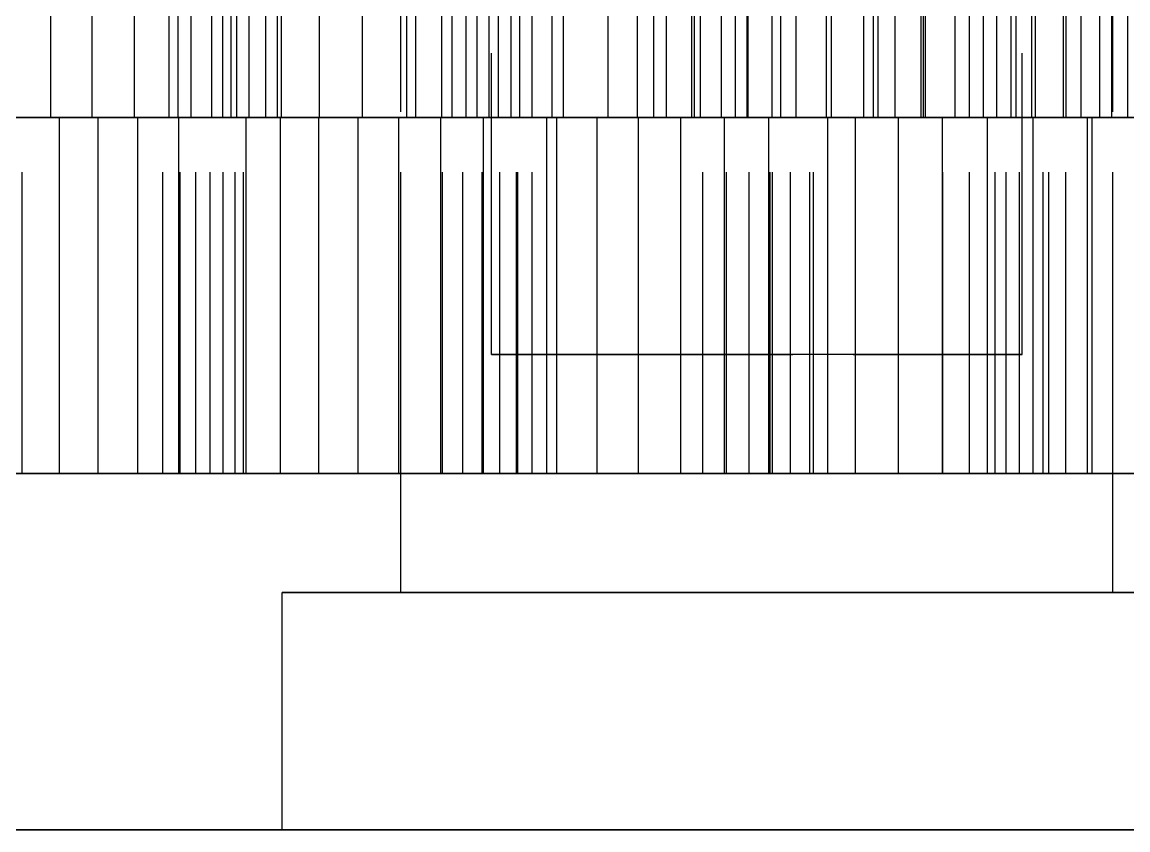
# Model space of a CAD drawing. Header units: millimetres. Extents: x -13 to 234, y -140 to 87.
# Drawn here: x 36.154 to 40.814, y 66.01 to 69.411 of the extents above; entities that cross this region are included whole.
import ezdxf

# ---------------------------------------------------------------- set-up
doc = ezdxf.new("R2010")
doc.units = ezdxf.units.MM
doc.linetypes.add('DASHED', pattern=[1.524, 1.27, -0.254])
doc.layers.add('HIDDEN', color=8, linetype='DASHED')
doc.layers.add('VISIBLE', color=7, linetype='CONTINUOUS')

msp = doc.modelspace()

# ---------------------------------------------------------------- linework, layer by layer
at = {"layer": 'HIDDEN'}
for points in [[(36.27562, 69.01), (36.27562, 73.01)], [(36.27562, 69.01), (36.27562, 73.01)], [(36.44915, 69.01), (36.44915, 73.01)], [(36.44915, 69.01), (36.44915, 73.01)], [(36.6278, 69.01), (36.6278, 73.01)], [(36.6278, 69.01), (36.6278, 73.01)], [(36.7733, 69.01), (36.7733, 73.01)], [(36.7733, 69.01), (36.7733, 73.01)], [(36.81124, 69.01), (36.81124, 73.01)], [(36.81124, 69.01), (36.81124, 73.01)], [(36.86629, 69.01), (36.86629, 73.01)], [(36.86629, 69.01), (36.86629, 73.01)], [(36.95321, 69.01), (36.95321, 73.01)], [(36.95321, 69.01), (36.95321, 73.01)], [(36.9992, 69.01), (36.9992, 73.01)], [(36.9992, 69.01), (36.9992, 73.01)], [(37.03452, 69.01), (37.03452, 73.01)], [(37.03452, 69.01), (37.03452, 73.01)], [(37.05947, 69.01), (37.05947, 73.01)], [(37.05947, 69.01), (37.05947, 73.01)], [(37.11054, 69.01), (37.11054, 73.01)], [(37.11054, 69.01), (37.11054, 73.01)], [(37.18147, 69.01), (37.18147, 73.01)], [(37.18147, 69.01), (37.18147, 73.01)], [(37.23058, 69.01), (37.23058, 73.01)], [(37.23058, 69.01), (37.23058, 73.01)], [(37.24749, 69.01), (37.24749, 73.01)], [(37.24749, 69.01), (37.24749, 73.01)], [(37.40732, 69.01), (37.40732, 73.01)], [(37.40732, 69.01), (37.40732, 73.01)], [(37.58912, 69.01), (37.58912, 73.01)], [(37.58912, 69.01), (37.58912, 73.01)], [(37.77558, 69.01), (37.77558, 73.01)], [(37.77558, 69.01), (37.77558, 73.01)], [(37.81378, 69.01), (37.81378, 73.01)], [(37.81378, 69.01), (37.81378, 73.01)], [(37.92217, 69.01), (37.92217, 73.01)], [(37.92217, 69.01), (37.92217, 73.01)], [(37.96638, 69.01), (37.96638, 73.01)], [(37.96638, 69.01), (37.96638, 73.01)], [(38.02503, 69.01), (38.02503, 73.01)], [(38.02503, 69.01), (38.02503, 73.01)], [(38.07233, 69.01), (38.07233, 73.01)], [(38.07233, 69.01), (38.07233, 73.01)], [(38.12276, 69.01), (38.12276, 73.01)], [(38.12276, 69.01), (38.12276, 73.01)], [(38.16126, 69.01), (38.16126, 73.01)], [(38.16126, 69.01), (38.16126, 73.01)], [(38.21565, 69.01), (38.21565, 73.01)], [(38.21565, 69.01), (38.21565, 73.01)], [(38.25129, 69.01), (38.25129, 73.01)], [(38.25129, 69.01), (38.25129, 73.01)], [(38.30389, 69.01), (38.30389, 73.01)], [(38.30389, 69.01), (38.30389, 73.01)], [(38.38762, 69.01), (38.38762, 73.01)], [(38.38762, 69.01), (38.38762, 73.01)], [(38.43529, 69.01), (38.43529, 73.01)], [(38.43529, 69.01), (38.43529, 73.01)], [(38.62382, 69.01), (38.62382, 73.01)], [(38.62382, 69.01), (38.62382, 73.01)], [(38.74708, 69.01), (38.74708, 73.01)], [(38.74708, 69.01), (38.74708, 73.01)], [(38.8165, 69.01), (38.8165, 73.01)], [(38.8165, 69.01), (38.8165, 73.01)], [(38.86993, 69.01), (38.86993, 73.01)], [(38.86993, 69.01), (38.86993, 73.01)], [(38.97579, 69.01), (38.97579, 73.01)], [(38.97579, 69.01), (38.97579, 73.01)], [(38.98785, 69.01), (38.98785, 73.01)], [(38.98785, 69.01), (38.98785, 73.01)], [(39.01303, 69.01), (39.01303, 73.01)], [(39.01303, 69.01), (39.01303, 73.01)], [(39.10118, 69.01), (39.10118, 73.01)], [(39.10118, 69.01), (39.10118, 73.01)], [(39.16108, 69.01), (39.16108, 73.01)], [(39.16108, 69.01), (39.16108, 73.01)], [(39.21016, 69.01), (39.21016, 73.01)], [(39.21016, 69.01), (39.21016, 73.01)], [(39.21318, 69.01), (39.21318, 73.01)], [(39.21318, 69.01), (39.21318, 73.01)], [(39.31495, 69.01), (39.31495, 73.01)], [(39.31495, 69.01), (39.31495, 73.01)], [(39.35078, 69.01), (39.35078, 73.01)], [(39.35078, 69.01), (39.35078, 73.01)], [(39.41565, 69.01), (39.41565, 73.01)], [(39.41565, 69.01), (39.41565, 73.01)], [(39.54443, 69.01), (39.54443, 73.01)], [(39.54443, 69.01), (39.54443, 73.01)], [(39.56522, 69.01), (39.56522, 73.01)], [(39.56522, 69.01), (39.56522, 73.01)], [(39.70149, 69.01), (39.70149, 73.01)], [(39.70149, 69.01), (39.70149, 73.01)], [(39.74168, 69.01), (39.74168, 73.01)], [(39.74168, 69.01), (39.74168, 73.01)], [(39.76215, 69.01), (39.76215, 73.01)], [(39.76215, 69.01), (39.76215, 73.01)], [(39.83346, 69.01), (39.83346, 73.01)], [(39.83346, 69.01), (39.83346, 73.01)], [(39.94226, 69.01), (39.94226, 73.01)], [(39.94226, 69.01), (39.94226, 73.01)], [(39.95218, 69.01), (39.95218, 73.01)], [(39.95218, 69.01), (39.95218, 73.01)], [(39.96142, 69.01), (39.96142, 73.01)], [(39.96142, 69.01), (39.96142, 73.01)], [(40.08555, 69.01), (40.08555, 73.01)], [(40.08555, 69.01), (40.08555, 73.01)], [(40.14596, 69.01), (40.14596, 73.01)], [(40.14596, 69.01), (40.14596, 73.01)], [(40.14596, 69.01), (40.14596, 73.01)], [(40.14596, 69.01), (40.14596, 73.01)], [(40.206, 69.01), (40.206, 73.01)], [(40.206, 69.01), (40.206, 73.01)], [(40.26123, 69.01), (40.26123, 73.01)], [(40.26123, 69.01), (40.26123, 73.01)], [(40.32283, 69.01), (40.32283, 73.01)], [(40.32283, 69.01), (40.32283, 73.01)], [(40.34307, 69.01), (40.34307, 73.01)], [(40.34307, 69.01), (40.34307, 73.01)], [(40.40976, 69.01), (40.40976, 73.01)], [(40.40976, 69.01), (40.40976, 73.01)], [(40.4247, 69.01), (40.4247, 73.01)], [(40.4247, 69.01), (40.4247, 73.01)], [(40.54322, 69.01), (40.54322, 73.01)], [(40.54322, 69.01), (40.54322, 73.01)], [(40.55465, 69.01), (40.55465, 73.01)], [(40.55465, 69.01), (40.55465, 73.01)], [(40.61785, 69.01), (40.61785, 73.01)], [(40.61785, 69.01), (40.61785, 73.01)], [(40.69615, 69.01), (40.69615, 73.01)], [(40.69615, 69.01), (40.69615, 73.01)], [(40.74615, 69.01), (40.74615, 73.01)], [(40.74615, 69.01), (40.74615, 73.01)], [(40.81405, 69.01), (40.81405, 73.01)], [(40.81405, 69.01), (40.81405, 73.01)], [(37.75, 67.51), (37.75, 72.51)], [(38.13197, 68.011), (38.13197, 72.51)], [(40.36803, 68.011), (40.36803, 72.51)], [(40.75, 67.51), (40.75, 72.51)], [(30.41071, 69.01), (31.01786, 69.01), (31.625, 69.01), (32.23214, 69.01), (32.83929, 69.01), (33.44643, 69.01), (34.05357, 69.01), (34.66071, 69.01), (35.26786, 69.01), (35.875, 69.01), (36.48214, 69.01), (37.08929, 69.01), (37.69643, 69.01), (38.30357, 69.01), (38.91071, 69.01), (39.51786, 69.01), (40.125, 69.01), (40.73214, 69.01), (41.33929, 69.01), (41.94643, 69.01), (42.55357, 69.01), (43.16071, 69.01), (43.76786, 69.01), (44.375, 69.01)], [(42.875, 69.01), (42.31548, 69.01), (41.75595, 69.01), (41.19643, 69.01), (40.6369, 69.01), (40.07738, 69.01), (39.51786, 69.01), (38.95833, 69.01), (38.39881, 69.01), (37.83929, 69.01), (37.27976, 69.01), (36.72024, 69.01), (36.16071, 69.01), (35.60119, 69.01), (35.04167, 69.01), (34.48214, 69.01), (33.92262, 69.01), (33.3631, 69.01), (32.80357, 69.01), (32.24405, 69.01), (31.68452, 69.01), (31.125, 69.01), (30.56548, 69.01)], [(30.56548, 69.01), (31.125, 69.01), (31.68452, 69.01), (32.24405, 69.01), (32.80357, 69.01), (33.3631, 69.01), (33.92262, 69.01), (34.48214, 69.01), (35.04167, 69.01), (35.60119, 69.01), (36.16071, 69.01), (36.72024, 69.01), (37.27976, 69.01), (37.83929, 69.01), (38.39881, 69.01), (38.95833, 69.01), (39.51786, 69.01), (40.07738, 69.01), (40.6369, 69.01), (41.19643, 69.01), (41.75595, 69.01), (42.31548, 69.01), (42.875, 69.01)], [(36.27562, 69.01), (36.10766, 69.01)], [(36.10766, 69.01), (36.27562, 69.01)], [(40.85912, 69.01), (40.72389, 69.01), (40.58867, 69.01), (40.45344, 69.01), (40.31822, 69.01), (40.18299, 69.01), (40.04776, 69.01), (39.91254, 69.01), (39.77731, 69.01), (39.64209, 69.01), (39.50686, 69.01), (39.37163, 69.01), (39.23641, 69.01), (39.10118, 69.01), (38.96595, 69.01), (38.83073, 69.01), (38.6955, 69.01), (38.56028, 69.01), (38.42505, 69.01), (38.28982, 69.01), (38.1546, 69.01), (38.01937, 69.01), (37.88415, 69.01), (37.74892, 69.01), (37.61369, 69.01), (37.47847, 69.01), (37.34324, 69.01), (37.20801, 69.01), (37.07279, 69.01), (36.93756, 69.01), (36.80234, 69.01), (36.66711, 69.01), (36.53188, 69.01), (36.39666, 69.01), (36.26143, 69.01), (36.12621, 69.01)], [(36.15398, 69.01), (36.31162, 69.01)], [(36.15398, 67.51), (36.15398, 69.01)], [(36.44915, 69.01), (36.27562, 69.01)], [(36.27562, 69.01), (36.44915, 69.01)], [(36.31162, 69.01), (36.47437, 69.01)], [(36.31162, 67.51), (36.31162, 69.01)], [(36.6278, 69.01), (36.44915, 69.01)], [(36.44915, 69.01), (36.6278, 69.01)], [(36.47437, 69.01), (36.64191, 69.01)], [(36.47437, 67.51), (36.47437, 69.01)], [(36.81124, 69.01), (36.6278, 69.01)], [(36.6278, 69.01), (36.81124, 69.01)], [(36.64191, 69.01), (36.81397, 69.01)], [(36.64191, 67.51), (36.64191, 69.01)], [(36.74724, 69.01), (37.08667, 69.01)], [(36.81945, 69.01), (36.74724, 69.01)], [(37.08667, 69.01), (36.74724, 69.01)], [(36.74724, 69.01), (36.81945, 69.01)], [(36.74724, 67.51), (36.74724, 69.01)], [(36.74724, 67.51), (36.74724, 69.01)], [(37.05947, 69.01), (36.7733, 69.01)], [(36.7733, 69.01), (36.86629, 69.01)], [(36.86629, 69.01), (36.7733, 69.01)], [(36.7733, 69.01), (37.05947, 69.01)], [(36.9992, 69.01), (36.81124, 69.01)], [(36.81124, 69.01), (36.9992, 69.01)], [(36.81397, 69.01), (37.09789, 69.01)], [(36.81397, 67.51), (36.81397, 69.01)], [(36.88565, 69.01), (36.81945, 69.01)], [(36.81945, 69.01), (36.88565, 69.01)], [(36.81945, 67.51), (36.81945, 69.01)], [(36.81945, 67.51), (36.81945, 69.01)], [(36.86629, 69.01), (36.95321, 69.01)], [(36.95321, 69.01), (36.86629, 69.01)], [(36.94631, 69.01), (36.88565, 69.01)], [(36.88565, 69.01), (36.94631, 69.01)], [(36.88565, 67.51), (36.88565, 69.01)], [(36.88565, 67.51), (36.88565, 69.01)], [(37.00175, 69.01), (36.94631, 69.01)], [(36.94631, 69.01), (37.00175, 69.01)], [(36.94631, 67.51), (36.94631, 69.01)], [(36.94631, 67.51), (36.94631, 69.01)], [(36.95321, 69.01), (37.03452, 69.01)], [(37.03452, 69.01), (36.95321, 69.01)], [(37.24749, 69.01), (36.9992, 69.01)], [(36.9992, 69.01), (37.24749, 69.01)], [(37.05221, 69.01), (37.00175, 69.01)], [(37.00175, 69.01), (37.05221, 69.01)], [(37.00175, 67.51), (37.00175, 69.01)], [(37.00175, 67.51), (37.00175, 69.01)], [(37.03452, 69.01), (37.11054, 69.01)], [(37.11054, 69.01), (37.03452, 69.01)], [(37.09789, 69.01), (37.05221, 69.01)], [(37.05221, 69.01), (37.09789, 69.01)], [(37.05221, 67.51), (37.05221, 69.01)], [(37.05221, 67.51), (37.05221, 69.01)], [(37.23058, 69.01), (37.05947, 69.01)], [(37.05947, 69.01), (37.23058, 69.01)], [(37.08667, 69.01), (37.24245, 69.01)], [(37.09789, 69.01), (37.08667, 69.01)], [(37.08667, 67.51), (37.08667, 69.01)], [(37.08667, 67.51), (37.08667, 69.01)], [(37.09789, 67.51), (37.09789, 69.01)], [(37.11054, 69.01), (37.18147, 69.01)], [(37.18147, 69.01), (37.11054, 69.01)], [(37.18147, 69.01), (37.24749, 69.01)], [(37.24749, 69.01), (37.18147, 69.01)], [(37.40732, 69.01), (37.23058, 69.01)], [(37.23058, 69.01), (37.40732, 69.01)], [(37.24245, 69.01), (37.40393, 69.01)], [(37.24245, 67.51), (37.24245, 69.01)], [(37.40393, 69.01), (37.57059, 69.01)], [(37.40393, 67.51), (37.40393, 69.01)], [(37.58912, 69.01), (37.40732, 69.01)], [(37.40732, 69.01), (37.58912, 69.01)], [(37.57059, 69.01), (37.74204, 69.01)], [(37.57059, 67.51), (37.57059, 69.01)], [(37.77558, 69.01), (37.58912, 69.01)], [(37.58912, 69.01), (37.77558, 69.01)], [(37.74204, 69.01), (37.91797, 69.01)], [(37.74204, 67.51), (37.74204, 69.01)], [(37.96638, 69.01), (37.77558, 69.01)], [(37.77558, 69.01), (37.96638, 69.01)], [(38.07233, 69.01), (37.81378, 69.01)], [(37.81378, 69.01), (37.92217, 69.01)], [(37.92217, 69.01), (37.81378, 69.01)], [(37.81378, 69.01), (38.07233, 69.01)], [(37.91797, 69.01), (38.09815, 69.01)], [(37.91797, 67.51), (37.91797, 69.01)], [(37.92217, 69.01), (38.02503, 69.01)], [(38.02503, 69.01), (37.92217, 69.01)], [(37.92516, 69.01), (38.24275, 69.01)], [(38.01146, 69.01), (37.92516, 69.01)], [(38.24275, 69.01), (37.92516, 69.01)], [(37.92516, 69.01), (38.01146, 69.01)], [(37.92516, 67.51), (37.92516, 69.01)], [(37.92516, 67.51), (37.92516, 69.01)], [(38.16126, 69.01), (37.96638, 69.01)], [(37.96638, 69.01), (38.16126, 69.01)], [(38.09211, 69.01), (38.01146, 69.01)], [(38.01146, 69.01), (38.09211, 69.01)], [(38.01146, 67.51), (38.01146, 69.01)], [(38.01146, 67.51), (38.01146, 69.01)], [(38.02503, 69.01), (38.12276, 69.01)], [(38.12276, 69.01), (38.02503, 69.01)], [(38.25129, 69.01), (38.07233, 69.01)], [(38.07233, 69.01), (38.25129, 69.01)], [(38.16754, 69.01), (38.09211, 69.01)], [(38.09211, 69.01), (38.16754, 69.01)], [(38.09211, 67.51), (38.09211, 69.01)], [(38.09211, 67.51), (38.09211, 69.01)], [(38.09815, 69.01), (38.36518, 69.01)], [(38.09815, 67.51), (38.09815, 69.01)], [(38.12276, 69.01), (38.21565, 69.01)], [(38.21565, 69.01), (38.12276, 69.01)], [(38.38762, 69.01), (38.16126, 69.01)], [(38.16126, 69.01), (38.38762, 69.01)], [(38.23806, 69.01), (38.16754, 69.01)], [(38.16754, 69.01), (38.23806, 69.01)], [(38.16754, 67.51), (38.16754, 69.01)], [(38.16754, 67.51), (38.16754, 69.01)], [(38.21565, 69.01), (38.30389, 69.01)], [(38.30389, 69.01), (38.21565, 69.01)], [(38.30389, 69.01), (38.23806, 69.01)], [(38.23806, 69.01), (38.30389, 69.01)], [(38.23806, 67.51), (38.23806, 69.01)], [(38.23806, 67.51), (38.23806, 69.01)], [(38.24275, 69.01), (38.40724, 69.01)], [(38.36518, 69.01), (38.24275, 69.01)], [(38.24275, 67.51), (38.24275, 69.01)], [(38.24275, 67.51), (38.24275, 69.01)], [(38.43529, 69.01), (38.25129, 69.01)], [(38.25129, 69.01), (38.43529, 69.01)], [(38.30389, 69.01), (38.38762, 69.01)], [(38.38762, 69.01), (38.30389, 69.01)], [(38.36518, 69.01), (38.30389, 69.01)], [(38.30389, 69.01), (38.36518, 69.01)], [(38.30389, 67.51), (38.30389, 69.01)], [(38.30389, 67.51), (38.30389, 69.01)], [(38.36518, 67.51), (38.36518, 69.01)], [(38.40724, 69.01), (38.57705, 69.01)], [(38.40724, 67.51), (38.40724, 69.01)], [(38.62382, 69.01), (38.43529, 69.01)], [(38.43529, 69.01), (38.62382, 69.01)], [(38.57705, 69.01), (38.75167, 69.01)], [(38.57705, 67.51), (38.57705, 69.01)], [(38.8165, 69.01), (38.62382, 69.01)], [(38.62382, 69.01), (38.8165, 69.01)], [(38.97579, 69.01), (38.74708, 69.01)], [(38.74708, 69.01), (38.86993, 69.01)], [(38.86993, 69.01), (38.74708, 69.01)], [(38.74708, 69.01), (38.97579, 69.01)], [(38.75167, 69.01), (38.93073, 69.01)], [(38.75167, 67.51), (38.75167, 69.01)], [(39.01303, 69.01), (38.8165, 69.01)], [(38.8165, 69.01), (39.01303, 69.01)], [(38.86993, 69.01), (38.98785, 69.01)], [(38.98785, 69.01), (38.86993, 69.01)], [(38.93073, 69.01), (39.11395, 69.01)], [(38.93073, 67.51), (38.93073, 69.01)], [(39.16108, 69.01), (38.97579, 69.01)], [(38.97579, 69.01), (39.16108, 69.01)], [(38.98785, 69.01), (39.10118, 69.01)], [(39.10118, 69.01), (38.98785, 69.01)], [(39.21318, 69.01), (39.01303, 69.01)], [(39.01303, 69.01), (39.21318, 69.01)], [(39.02294, 69.01), (39.31668, 69.01)], [(39.12278, 69.01), (39.02294, 69.01)], [(39.31668, 69.01), (39.02294, 69.01)], [(39.02294, 69.01), (39.12278, 69.01)], [(39.02294, 67.51), (39.02294, 69.01)], [(39.02294, 67.51), (39.02294, 69.01)], [(39.10118, 69.01), (39.21016, 69.01)], [(39.21016, 69.01), (39.10118, 69.01)], [(39.11395, 69.01), (39.3011, 69.01)], [(39.11395, 67.51), (39.11395, 69.01)], [(39.21738, 69.01), (39.12278, 69.01)], [(39.12278, 69.01), (39.21738, 69.01)], [(39.12278, 67.51), (39.12278, 69.01)], [(39.12278, 67.51), (39.12278, 69.01)], [(39.35078, 69.01), (39.16108, 69.01)], [(39.16108, 69.01), (39.35078, 69.01)], [(39.21016, 69.01), (39.31495, 69.01)], [(39.31495, 69.01), (39.21016, 69.01)], [(39.41565, 69.01), (39.21318, 69.01)], [(39.21318, 69.01), (39.41565, 69.01)], [(39.30711, 69.01), (39.21738, 69.01)], [(39.21738, 69.01), (39.30711, 69.01)], [(39.21738, 67.51), (39.21738, 69.01)], [(39.21738, 67.51), (39.21738, 69.01)], [(39.3011, 69.01), (39.54956, 69.01)], [(39.3011, 67.51), (39.3011, 69.01)], [(39.39226, 69.01), (39.30711, 69.01)], [(39.30711, 69.01), (39.39226, 69.01)], [(39.30711, 67.51), (39.30711, 69.01)], [(39.30711, 67.51), (39.30711, 69.01)], [(39.31495, 69.01), (39.41565, 69.01)], [(39.41565, 69.01), (39.31495, 69.01)], [(39.31668, 69.01), (39.48885, 69.01)], [(39.48885, 69.01), (39.31668, 69.01)], [(39.31668, 67.51), (39.31668, 69.01)], [(39.31668, 67.51), (39.31668, 69.01)], [(39.54443, 69.01), (39.35078, 69.01)], [(39.35078, 69.01), (39.54443, 69.01)], [(39.47303, 69.01), (39.39226, 69.01)], [(39.39226, 69.01), (39.47303, 69.01)], [(39.39226, 67.51), (39.39226, 69.01)], [(39.39226, 67.51), (39.39226, 69.01)], [(39.54956, 69.01), (39.47303, 69.01)], [(39.47303, 69.01), (39.54956, 69.01)], [(39.47303, 67.51), (39.47303, 69.01)], [(39.47303, 67.51), (39.47303, 69.01)], [(39.48885, 69.01), (39.6659, 69.01)], [(39.54956, 69.01), (39.48885, 69.01)], [(39.48885, 67.51), (39.48885, 69.01)], [(39.48885, 67.51), (39.48885, 69.01)], [(39.74168, 69.01), (39.54443, 69.01)], [(39.54443, 69.01), (39.74168, 69.01)], [(39.54956, 67.51), (39.54956, 69.01)], [(39.76215, 69.01), (39.56522, 69.01)], [(39.56522, 69.01), (39.70149, 69.01)], [(39.70149, 69.01), (39.56522, 69.01)], [(39.56522, 69.01), (39.76215, 69.01)], [(39.6659, 69.01), (39.84738, 69.01)], [(39.6659, 67.51), (39.6659, 69.01)], [(39.70149, 69.01), (39.83346, 69.01)], [(39.83346, 69.01), (39.70149, 69.01)], [(39.94226, 69.01), (39.74168, 69.01)], [(39.74168, 69.01), (39.94226, 69.01)], [(39.95218, 69.01), (39.76215, 69.01)], [(39.76215, 69.01), (39.95218, 69.01)], [(39.83346, 69.01), (39.96142, 69.01)], [(39.96142, 69.01), (39.83346, 69.01)], [(39.84738, 69.01), (40.03292, 69.01)], [(39.84738, 67.51), (39.84738, 69.01)], [(40.14596, 69.01), (39.94226, 69.01)], [(39.94226, 69.01), (40.14596, 69.01)], [(40.14596, 69.01), (39.95218, 69.01)], [(39.95218, 69.01), (40.14596, 69.01)], [(39.96142, 69.01), (40.08555, 69.01)], [(40.08555, 69.01), (39.96142, 69.01)], [(40.03292, 69.01), (40.22227, 69.01)], [(40.03292, 67.51), (40.03292, 69.01)], [(40.03364, 69.01), (40.30168, 69.01)], [(40.1464, 69.01), (40.03364, 69.01)], [(40.30168, 69.01), (40.03364, 69.01)], [(40.03364, 69.01), (40.1464, 69.01)], [(40.03364, 67.51), (40.03364, 69.01)], [(40.03364, 67.51), (40.03364, 69.01)], [(40.08555, 69.01), (40.206, 69.01)], [(40.206, 69.01), (40.08555, 69.01)], [(40.34307, 69.01), (40.14596, 69.01)], [(40.32283, 69.01), (40.14596, 69.01)], [(40.14596, 69.01), (40.32283, 69.01)], [(40.14596, 69.01), (40.34307, 69.01)], [(40.25434, 69.01), (40.1464, 69.01)], [(40.1464, 69.01), (40.25434, 69.01)], [(40.1464, 67.51), (40.1464, 69.01)], [(40.1464, 67.51), (40.1464, 69.01)], [(40.206, 69.01), (40.32283, 69.01)], [(40.32283, 69.01), (40.206, 69.01)], [(40.22227, 69.01), (40.4152, 69.01)], [(40.22227, 67.51), (40.22227, 69.01)], [(40.35781, 69.01), (40.25434, 69.01)], [(40.25434, 69.01), (40.35781, 69.01)], [(40.25434, 67.51), (40.25434, 69.01)], [(40.25434, 67.51), (40.25434, 69.01)], [(40.4247, 69.01), (40.26123, 69.01)], [(40.26123, 69.01), (40.40976, 69.01)], [(40.40976, 69.01), (40.26123, 69.01)], [(40.26123, 69.01), (40.4247, 69.01)], [(40.30168, 69.01), (40.48043, 69.01)], [(40.48043, 69.01), (40.30168, 69.01)], [(40.30168, 67.51), (40.30168, 69.01)], [(40.30168, 67.51), (40.30168, 69.01)], [(40.54322, 69.01), (40.34307, 69.01)], [(40.34307, 69.01), (40.54322, 69.01)], [(40.45705, 69.01), (40.35781, 69.01)], [(40.35781, 69.01), (40.45705, 69.01)], [(40.35781, 67.51), (40.35781, 69.01)], [(40.35781, 67.51), (40.35781, 69.01)], [(40.40976, 69.01), (40.55465, 69.01)], [(40.55465, 69.01), (40.40976, 69.01)], [(40.4152, 69.01), (40.64353, 69.01)], [(40.4152, 67.51), (40.4152, 69.01)], [(40.61785, 69.01), (40.4247, 69.01)], [(40.4247, 69.01), (40.61785, 69.01)], [(40.55225, 69.01), (40.45705, 69.01)], [(40.45705, 69.01), (40.55225, 69.01)], [(40.45705, 67.51), (40.45705, 69.01)], [(40.45705, 67.51), (40.45705, 69.01)], [(40.48043, 69.01), (40.66362, 69.01)], [(40.64353, 69.01), (40.48043, 69.01)], [(40.48043, 67.51), (40.48043, 69.01)], [(40.48043, 67.51), (40.48043, 69.01)], [(40.74615, 69.01), (40.54322, 69.01)], [(40.54322, 69.01), (40.74615, 69.01)], [(40.64353, 69.01), (40.55225, 69.01)], [(40.55225, 69.01), (40.64353, 69.01)], [(40.55225, 67.51), (40.55225, 69.01)], [(40.55225, 67.51), (40.55225, 69.01)], [(40.55465, 69.01), (40.69615, 69.01)], [(40.69615, 69.01), (40.55465, 69.01)], [(40.81405, 69.01), (40.61785, 69.01)], [(40.61785, 69.01), (40.81405, 69.01)], [(40.64353, 67.51), (40.64353, 69.01)], [(40.66362, 69.01), (40.8508, 69.01)], [(40.66362, 67.51), (40.66362, 69.01)], [(40.69615, 69.01), (40.83438, 69.01)], [(40.83438, 69.01), (40.69615, 69.01)], [(40.95166, 69.01), (40.74615, 69.01)], [(40.74615, 69.01), (40.95166, 69.01)], [(40.81405, 69.01), (41.01295, 69.01)], [(40.36803, 68.011), (40.33254, 68.011), (40.29705, 68.011), (40.26155, 68.011), (40.22606, 68.011), (40.19057, 68.011), (40.15508, 68.011), (40.11958, 68.011), (40.08409, 68.011), (40.0486, 68.011), (40.0131, 68.011), (39.97761, 68.011), (39.94212, 68.011), (39.90662, 68.011), (39.87113, 68.011), (39.83564, 68.011), (39.80014, 68.011), (39.76465, 68.011), (39.72916, 68.011), (39.69366, 68.011), (39.65817, 68.011), (39.62268, 68.011), (39.58718, 68.011), (39.55169, 68.011), (39.5162, 68.011), (39.48071, 68.011), (39.44521, 68.011), (39.40972, 68.011), (39.37423, 68.011), (39.33873, 68.011), (39.30324, 68.011), (39.26775, 68.011), (39.23225, 68.011), (39.19676, 68.011), (39.16127, 68.011), (39.12577, 68.011), (39.09028, 68.011), (39.05479, 68.011), (39.01929, 68.011), (38.9838, 68.011), (38.94831, 68.011), (38.91282, 68.011), (38.87732, 68.011), (38.84183, 68.011), (38.80634, 68.011), (38.77084, 68.011), (38.73535, 68.011), (38.69986, 68.011), (38.66436, 68.011), (38.62887, 68.011), (38.59338, 68.011), (38.55788, 68.011), (38.52239, 68.011), (38.4869, 68.011), (38.4514, 68.011), (38.41591, 68.011), (38.38042, 68.011), (38.34492, 68.011), (38.30943, 68.011), (38.27394, 68.011), (38.23845, 68.011), (38.20295, 68.011), (38.16746, 68.011), (38.13197, 68.011)], [(38.13197, 68.011), (40.36803, 68.011)], [(42.875, 67.51), (42.31548, 67.51), (41.75595, 67.51), (41.19643, 67.51), (40.6369, 67.51), (40.07738, 67.51), (39.51786, 67.51), (38.95833, 67.51), (38.39881, 67.51), (37.83929, 67.51), (37.27976, 67.51), (36.72024, 67.51), (36.16071, 67.51), (35.60119, 67.51), (35.04167, 67.51), (34.48214, 67.51), (33.92262, 67.51), (33.3631, 67.51), (32.80357, 67.51), (32.24405, 67.51), (31.68452, 67.51), (31.125, 67.51), (30.56548, 67.51)], [(30.56548, 67.51), (31.125, 67.51), (31.68452, 67.51), (32.24405, 67.51), (32.80357, 67.51), (33.3631, 67.51), (33.92262, 67.51), (34.48214, 67.51), (35.04167, 67.51), (35.60119, 67.51), (36.16071, 67.51), (36.72024, 67.51), (37.27976, 67.51), (37.83929, 67.51), (38.39881, 67.51), (38.95833, 67.51), (39.51786, 67.51), (40.07738, 67.51), (40.6369, 67.51), (41.19643, 67.51), (41.75595, 67.51), (42.31548, 67.51), (42.875, 67.51)], [(36.15398, 67.51), (36.31162, 67.51)], [(36.31162, 67.51), (36.47437, 67.51)], [(36.47437, 67.51), (36.64191, 67.51)], [(36.64191, 67.51), (36.81397, 67.51)], [(36.74724, 67.51), (37.08667, 67.51)], [(36.81945, 67.51), (36.74724, 67.51)], [(37.08667, 67.51), (36.74724, 67.51)], [(36.74724, 67.51), (36.81945, 67.51)], [(36.81397, 67.51), (37.09789, 67.51)], [(36.88565, 67.51), (36.81945, 67.51)], [(36.81945, 67.51), (36.88565, 67.51)], [(36.94631, 67.51), (36.88565, 67.51)], [(36.88565, 67.51), (36.94631, 67.51)], [(37.00175, 67.51), (36.94631, 67.51)], [(36.94631, 67.51), (37.00175, 67.51)], [(37.05221, 67.51), (37.00175, 67.51)], [(37.00175, 67.51), (37.05221, 67.51)], [(37.09789, 67.51), (37.05221, 67.51)], [(37.05221, 67.51), (37.09789, 67.51)], [(37.08667, 67.51), (37.24245, 67.51)], [(37.09789, 67.51), (37.08667, 67.51)], [(37.24245, 67.51), (37.40393, 67.51)], [(37.40393, 67.51), (37.57059, 67.51)], [(37.57059, 67.51), (37.74204, 67.51)], [(37.74204, 67.51), (37.91797, 67.51)], [(37.91797, 67.51), (38.09815, 67.51)], [(37.92516, 67.51), (38.24275, 67.51)], [(38.01146, 67.51), (37.92516, 67.51)], [(38.24275, 67.51), (37.92516, 67.51)], [(37.92516, 67.51), (38.01146, 67.51)], [(38.09211, 67.51), (38.01146, 67.51)], [(38.01146, 67.51), (38.09211, 67.51)], [(38.16754, 67.51), (38.09211, 67.51)], [(38.09211, 67.51), (38.16754, 67.51)], [(38.09815, 67.51), (38.36518, 67.51)], [(38.23806, 67.51), (38.16754, 67.51)], [(38.16754, 67.51), (38.23806, 67.51)], [(38.30389, 67.51), (38.23806, 67.51)], [(38.23806, 67.51), (38.30389, 67.51)], [(38.24275, 67.51), (38.40724, 67.51)], [(38.36518, 67.51), (38.24275, 67.51)], [(38.36518, 67.51), (38.30389, 67.51)], [(38.30389, 67.51), (38.36518, 67.51)], [(38.40724, 67.51), (38.57705, 67.51)], [(38.57705, 67.51), (38.75167, 67.51)], [(38.75167, 67.51), (38.93073, 67.51)], [(38.93073, 67.51), (39.11395, 67.51)], [(39.02294, 67.51), (39.31668, 67.51)], [(39.12278, 67.51), (39.02294, 67.51)], [(39.31668, 67.51), (39.02294, 67.51)], [(39.02294, 67.51), (39.12278, 67.51)], [(39.11395, 67.51), (39.3011, 67.51)], [(39.21738, 67.51), (39.12278, 67.51)], [(39.12278, 67.51), (39.21738, 67.51)], [(39.30711, 67.51), (39.21738, 67.51)], [(39.21738, 67.51), (39.30711, 67.51)], [(39.3011, 67.51), (39.54956, 67.51)], [(39.39226, 67.51), (39.30711, 67.51)], [(39.30711, 67.51), (39.39226, 67.51)], [(39.31668, 67.51), (39.48885, 67.51)], [(39.48885, 67.51), (39.31668, 67.51)], [(39.47303, 67.51), (39.39226, 67.51)], [(39.39226, 67.51), (39.47303, 67.51)], [(39.54956, 67.51), (39.47303, 67.51)], [(39.47303, 67.51), (39.54956, 67.51)], [(39.48885, 67.51), (39.6659, 67.51)], [(39.54956, 67.51), (39.48885, 67.51)], [(39.6659, 67.51), (39.84738, 67.51)], [(39.84738, 67.51), (40.03292, 67.51)], [(40.03292, 67.51), (40.22227, 67.51)], [(40.03364, 67.51), (40.30168, 67.51)], [(40.1464, 67.51), (40.03364, 67.51)], [(40.30168, 67.51), (40.03364, 67.51)], [(40.03364, 67.51), (40.1464, 67.51)], [(40.25434, 67.51), (40.1464, 67.51)], [(40.1464, 67.51), (40.25434, 67.51)], [(40.22227, 67.51), (40.4152, 67.51)], [(40.35781, 67.51), (40.25434, 67.51)], [(40.25434, 67.51), (40.35781, 67.51)], [(40.30168, 67.51), (40.48043, 67.51)], [(40.48043, 67.51), (40.30168, 67.51)], [(40.45705, 67.51), (40.35781, 67.51)], [(40.35781, 67.51), (40.45705, 67.51)], [(40.4152, 67.51), (40.64353, 67.51)], [(40.55225, 67.51), (40.45705, 67.51)], [(40.45705, 67.51), (40.55225, 67.51)], [(40.48043, 67.51), (40.66362, 67.51)], [(40.64353, 67.51), (40.48043, 67.51)], [(40.64353, 67.51), (40.55225, 67.51)], [(40.55225, 67.51), (40.64353, 67.51)], [(40.66362, 67.51), (40.8508, 67.51)], [(37.25, 67.01), (37.31349, 67.01), (37.37698, 67.01), (37.44048, 67.01), (37.50397, 67.01), (37.56746, 67.01), (37.63095, 67.01), (37.69444, 67.01), (37.75794, 67.01), (37.82143, 67.01), (37.88492, 67.01), (37.94841, 67.01), (38.0119, 67.01), (38.0754, 67.01), (38.13889, 67.01), (38.20238, 67.01), (38.26587, 67.01), (38.32937, 67.01), (38.39286, 67.01), (38.45635, 67.01), (38.51984, 67.01), (38.58333, 67.01), (38.64683, 67.01), (38.71032, 67.01), (38.77381, 67.01), (38.8373, 67.01), (38.90079, 67.01), (38.96429, 67.01), (39.02778, 67.01), (39.09127, 67.01), (39.15476, 67.01), (39.21825, 67.01), (39.28175, 67.01), (39.34524, 67.01), (39.40873, 67.01), (39.47222, 67.01), (39.53571, 67.01), (39.59921, 67.01), (39.6627, 67.01), (39.72619, 67.01), (39.78968, 67.01), (39.85317, 67.01), (39.91667, 67.01), (39.98016, 67.01), (40.04365, 67.01), (40.10714, 67.01), (40.17063, 67.01), (40.23413, 67.01), (40.29762, 67.01), (40.36111, 67.01), (40.4246, 67.01), (40.4881, 67.01), (40.55159, 67.01), (40.61508, 67.01), (40.67857, 67.01), (40.74206, 67.01), (40.80556, 67.01), (40.86905, 67.01)], [(40.75, 67.01), (40.70238, 67.01), (40.65476, 67.01), (40.60714, 67.01), (40.55952, 67.01), (40.5119, 67.01), (40.46429, 67.01), (40.41667, 67.01), (40.36905, 67.01), (40.32143, 67.01), (40.27381, 67.01), (40.22619, 67.01), (40.17857, 67.01), (40.13095, 67.01), (40.08333, 67.01), (40.03571, 67.01), (39.9881, 67.01), (39.94048, 67.01), (39.89286, 67.01), (39.84524, 67.01), (39.79762, 67.01), (39.75, 67.01), (39.70238, 67.01), (39.65476, 67.01), (39.60714, 67.01), (39.55952, 67.01), (39.5119, 67.01), (39.46429, 67.01), (39.41667, 67.01), (39.36905, 67.01), (39.32143, 67.01), (39.27381, 67.01), (39.22619, 67.01), (39.17857, 67.01), (39.13095, 67.01), (39.08333, 67.01), (39.03571, 67.01), (38.9881, 67.01), (38.94048, 67.01), (38.89286, 67.01), (38.84524, 67.01), (38.79762, 67.01), (38.75, 67.01), (38.70238, 67.01), (38.65476, 67.01), (38.60714, 67.01), (38.55952, 67.01), (38.5119, 67.01), (38.46429, 67.01), (38.41667, 67.01), (38.36905, 67.01), (38.32143, 67.01), (38.27381, 67.01), (38.22619, 67.01), (38.17857, 67.01), (38.13095, 67.01), (38.08333, 67.01), (38.03571, 67.01), (37.9881, 67.01), (37.94048, 67.01), (37.89286, 67.01), (37.84524, 67.01), (37.79762, 67.01), (37.75, 67.01)], [(37.75, 67.01), (37.79762, 67.01), (37.84524, 67.01), (37.89286, 67.01), (37.94048, 67.01), (37.9881, 67.01), (38.03571, 67.01), (38.08333, 67.01), (38.13095, 67.01), (38.17857, 67.01), (38.22619, 67.01), (38.27381, 67.01), (38.32143, 67.01), (38.36905, 67.01), (38.41667, 67.01), (38.46429, 67.01), (38.5119, 67.01), (38.55952, 67.01), (38.60714, 67.01), (38.65476, 67.01), (38.70238, 67.01), (38.75, 67.01), (38.79762, 67.01), (38.84524, 67.01), (38.89286, 67.01), (38.94048, 67.01), (38.9881, 67.01), (39.03571, 67.01), (39.08333, 67.01), (39.13095, 67.01), (39.17857, 67.01), (39.22619, 67.01), (39.27381, 67.01), (39.32143, 67.01), (39.36905, 67.01), (39.41667, 67.01), (39.46429, 67.01), (39.5119, 67.01), (39.55952, 67.01), (39.60714, 67.01), (39.65476, 67.01), (39.70238, 67.01), (39.75, 67.01), (39.79762, 67.01), (39.84524, 67.01), (39.89286, 67.01), (39.94048, 67.01), (39.9881, 67.01), (40.03571, 67.01), (40.08333, 67.01), (40.13095, 67.01), (40.17857, 67.01), (40.22619, 67.01), (40.27381, 67.01), (40.32143, 67.01), (40.36905, 67.01), (40.41667, 67.01), (40.46429, 67.01), (40.5119, 67.01), (40.55952, 67.01), (40.60714, 67.01), (40.65476, 67.01), (40.70238, 67.01), (40.75, 67.01)], [(36.10714, 66.01), (36.29762, 66.01), (36.4881, 66.01), (36.67857, 66.01), (36.86905, 66.01), (37.05952, 66.01), (37.25, 66.01), (37.44048, 66.01), (37.63095, 66.01), (37.82143, 66.01), (38.0119, 66.01), (38.20238, 66.01), (38.39286, 66.01), (38.58333, 66.01), (38.77381, 66.01), (38.96429, 66.01), (39.15476, 66.01), (39.34524, 66.01), (39.53571, 66.01), (39.72619, 66.01), (39.91667, 66.01), (40.10714, 66.01), (40.29762, 66.01), (40.4881, 66.01), (40.67857, 66.01), (40.86905, 66.01)], [(40.86905, 66.01), (40.80556, 66.01), (40.74206, 66.01), (40.67857, 66.01), (40.61508, 66.01), (40.55159, 66.01), (40.4881, 66.01), (40.4246, 66.01), (40.36111, 66.01), (40.29762, 66.01), (40.23413, 66.01), (40.17063, 66.01), (40.10714, 66.01), (40.04365, 66.01), (39.98016, 66.01), (39.91667, 66.01), (39.85317, 66.01), (39.78968, 66.01), (39.72619, 66.01), (39.6627, 66.01), (39.59921, 66.01), (39.53571, 66.01), (39.47222, 66.01), (39.40873, 66.01), (39.34524, 66.01), (39.28175, 66.01), (39.21825, 66.01), (39.15476, 66.01), (39.09127, 66.01), (39.02778, 66.01), (38.96429, 66.01), (38.90079, 66.01), (38.8373, 66.01), (38.77381, 66.01), (38.71032, 66.01), (38.64683, 66.01), (38.58333, 66.01), (38.51984, 66.01), (38.45635, 66.01), (38.39286, 66.01), (38.32937, 66.01), (38.26587, 66.01), (38.20238, 66.01), (38.13889, 66.01), (38.0754, 66.01), (38.0119, 66.01), (37.94841, 66.01), (37.88492, 66.01), (37.82143, 66.01), (37.75794, 66.01), (37.69444, 66.01), (37.63095, 66.01), (37.56746, 66.01), (37.50397, 66.01), (37.44048, 66.01), (37.37698, 66.01), (37.31349, 66.01), (37.25, 66.01)], [(37.25, 66.01), (37.31349, 66.01), (37.37698, 66.01), (37.44048, 66.01), (37.50397, 66.01), (37.56746, 66.01), (37.63095, 66.01), (37.69444, 66.01), (37.75794, 66.01), (37.82143, 66.01), (37.88492, 66.01), (37.94841, 66.01), (38.0119, 66.01), (38.0754, 66.01), (38.13889, 66.01), (38.20238, 66.01), (38.26587, 66.01), (38.32937, 66.01), (38.39286, 66.01), (38.45635, 66.01), (38.51984, 66.01), (38.58333, 66.01), (38.64683, 66.01), (38.71032, 66.01), (38.77381, 66.01), (38.8373, 66.01), (38.90079, 66.01), (38.96429, 66.01), (39.02778, 66.01), (39.09127, 66.01), (39.15476, 66.01), (39.21825, 66.01), (39.28175, 66.01), (39.34524, 66.01), (39.40873, 66.01), (39.47222, 66.01), (39.53571, 66.01), (39.59921, 66.01), (39.6627, 66.01), (39.72619, 66.01), (39.78968, 66.01), (39.85317, 66.01), (39.91667, 66.01), (39.98016, 66.01), (40.04365, 66.01), (40.10714, 66.01), (40.17063, 66.01), (40.23413, 66.01), (40.29762, 66.01), (40.36111, 66.01), (40.4246, 66.01), (40.4881, 66.01), (40.55159, 66.01), (40.61508, 66.01), (40.67857, 66.01), (40.74206, 66.01), (40.80556, 66.01), (40.86905, 66.01)]]:
    msp.add_lwpolyline(points, dxfattribs=at)
at = {"layer": 'VISIBLE'}
for points in [[(36.31162, 69.01), (36.15398, 69.01)], [(36.47437, 69.01), (36.31162, 69.01)], [(36.31162, 67.51), (36.31162, 69.01)], [(36.64191, 69.01), (36.47437, 69.01)], [(36.47437, 67.51), (36.47437, 69.01)], [(36.81397, 69.01), (36.64191, 69.01)], [(36.64191, 67.51), (36.64191, 69.01)], [(37.09789, 69.01), (36.81397, 69.01)], [(36.81397, 67.51), (36.81397, 69.01)], [(37.24245, 69.01), (37.09789, 69.01)], [(37.09789, 67.51), (37.09789, 69.01)], [(37.40393, 69.01), (37.24245, 69.01)], [(37.24245, 67.51), (37.24245, 69.01)], [(37.57059, 69.01), (37.40393, 69.01)], [(37.40393, 67.51), (37.40393, 69.01)], [(37.74204, 69.01), (37.57059, 69.01)], [(37.57059, 67.51), (37.57059, 69.01)], [(37.91797, 69.01), (37.74204, 69.01)], [(37.74204, 67.51), (37.74204, 69.01)], [(38.09815, 69.01), (37.91797, 69.01)], [(37.91797, 67.51), (37.91797, 69.01)], [(38.36518, 69.01), (38.09815, 69.01)], [(38.09815, 67.51), (38.09815, 69.01)], [(38.40724, 69.01), (38.36518, 69.01)], [(38.36518, 67.51), (38.36518, 69.01)], [(38.57705, 69.01), (38.40724, 69.01)], [(38.40724, 67.51), (38.40724, 69.01)], [(38.75167, 69.01), (38.57705, 69.01)], [(38.57705, 67.51), (38.57705, 69.01)], [(38.93073, 69.01), (38.75167, 69.01)], [(38.75167, 67.51), (38.75167, 69.01)], [(39.11395, 69.01), (38.93073, 69.01)], [(38.93073, 67.51), (38.93073, 69.01)], [(39.3011, 69.01), (39.11395, 69.01)], [(39.11395, 67.51), (39.11395, 69.01)], [(39.54956, 69.01), (39.3011, 69.01)], [(39.3011, 67.51), (39.3011, 69.01)], [(39.6659, 69.01), (39.54956, 69.01)], [(39.54956, 67.51), (39.54956, 69.01)], [(39.84738, 69.01), (39.6659, 69.01)], [(39.6659, 67.51), (39.6659, 69.01)], [(40.03292, 69.01), (39.84738, 69.01)], [(39.84738, 67.51), (39.84738, 69.01)], [(40.22227, 69.01), (40.03292, 69.01)], [(40.03292, 67.51), (40.03292, 69.01)], [(40.4152, 69.01), (40.22227, 69.01)], [(40.22227, 67.51), (40.22227, 69.01)], [(40.64353, 69.01), (40.4152, 69.01)], [(40.4152, 67.51), (40.4152, 69.01)], [(40.66362, 69.01), (40.64353, 69.01)], [(40.64353, 67.51), (40.64353, 69.01)], [(40.8508, 69.01), (40.66362, 69.01)], [(40.66362, 67.51), (40.66362, 69.01)], [(36.31162, 67.51), (36.15398, 67.51)], [(36.47437, 67.51), (36.31162, 67.51)], [(36.64191, 67.51), (36.47437, 67.51)], [(36.81397, 67.51), (36.64191, 67.51)], [(37.09789, 67.51), (36.81397, 67.51)], [(37.24245, 67.51), (37.09789, 67.51)], [(37.40393, 67.51), (37.24245, 67.51)], [(37.57059, 67.51), (37.40393, 67.51)], [(37.74204, 67.51), (37.57059, 67.51)], [(37.91797, 67.51), (37.74204, 67.51)], [(37.75, 67.01), (37.75, 67.51)], [(38.09815, 67.51), (37.91797, 67.51)], [(38.36518, 67.51), (38.09815, 67.51)], [(38.40724, 67.51), (38.36518, 67.51)], [(38.57705, 67.51), (38.40724, 67.51)], [(38.75167, 67.51), (38.57705, 67.51)], [(38.93073, 67.51), (38.75167, 67.51)], [(39.11395, 67.51), (38.93073, 67.51)], [(39.3011, 67.51), (39.11395, 67.51)], [(39.54956, 67.51), (39.3011, 67.51)], [(39.6659, 67.51), (39.54956, 67.51)], [(39.84738, 67.51), (39.6659, 67.51)], [(40.03292, 67.51), (39.84738, 67.51)], [(40.22227, 67.51), (40.03292, 67.51)], [(40.4152, 67.51), (40.22227, 67.51)], [(40.64353, 67.51), (40.4152, 67.51)], [(40.66362, 67.51), (40.64353, 67.51)], [(40.8508, 67.51), (40.66362, 67.51)], [(40.75, 67.01), (40.75, 67.51)], [(40.86905, 67.01), (40.80556, 67.01), (40.74206, 67.01), (40.67857, 67.01), (40.61508, 67.01), (40.55159, 67.01), (40.4881, 67.01), (40.4246, 67.01), (40.36111, 67.01), (40.29762, 67.01), (40.23413, 67.01), (40.17063, 67.01), (40.10714, 67.01), (40.04365, 67.01), (39.98016, 67.01), (39.91667, 67.01), (39.85317, 67.01), (39.78968, 67.01), (39.72619, 67.01), (39.6627, 67.01), (39.59921, 67.01), (39.53571, 67.01), (39.47222, 67.01), (39.40873, 67.01), (39.34524, 67.01), (39.28175, 67.01), (39.21825, 67.01), (39.15476, 67.01), (39.09127, 67.01), (39.02778, 67.01), (38.96429, 67.01), (38.90079, 67.01), (38.8373, 67.01), (38.77381, 67.01), (38.71032, 67.01), (38.64683, 67.01), (38.58333, 67.01), (38.51984, 67.01), (38.45635, 67.01), (38.39286, 67.01), (38.32937, 67.01), (38.26587, 67.01), (38.20238, 67.01), (38.13889, 67.01), (38.0754, 67.01), (38.0119, 67.01), (37.94841, 67.01), (37.88492, 67.01), (37.82143, 67.01), (37.75794, 67.01), (37.69444, 67.01), (37.63095, 67.01), (37.56746, 67.01), (37.50397, 67.01), (37.44048, 67.01), (37.37698, 67.01), (37.31349, 67.01), (37.25, 67.01)], [(37.25, 66.01), (37.25, 67.01)], [(40.86905, 66.01), (40.67857, 66.01), (40.4881, 66.01), (40.29762, 66.01), (40.10714, 66.01), (39.91667, 66.01), (39.72619, 66.01), (39.53571, 66.01), (39.34524, 66.01), (39.15476, 66.01), (38.96429, 66.01), (38.77381, 66.01), (38.58333, 66.01), (38.39286, 66.01), (38.20238, 66.01), (38.0119, 66.01), (37.82143, 66.01), (37.63095, 66.01), (37.44048, 66.01), (37.25, 66.01), (37.05952, 66.01), (36.86905, 66.01), (36.67857, 66.01), (36.4881, 66.01), (36.29762, 66.01), (36.10714, 66.01)]]:
    msp.add_lwpolyline(points, dxfattribs=at)

doc.saveas('drawing.dxf')
